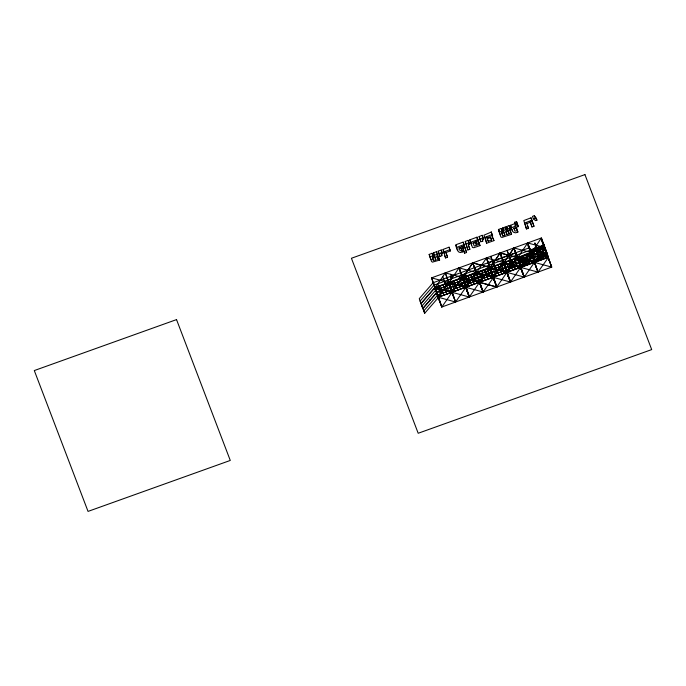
<?xml version="1.0" encoding="UTF-8"?>
<svg xmlns="http://www.w3.org/2000/svg" width="686" height="686" viewBox="0 0 686 686"><rect width="100%" height="100%" fill="white"/><g stroke="black" fill="none" stroke-linecap="round" stroke-linejoin="round"><path stroke-width="1.03" d="M437.874 259.248L436.733 255.827L437.788 255.449L436.416 251.711L433.518 252.851L435.902 259.951L433.372 260.474L432.343 257.396L433.449 257.001L433.012 255.698L430.088 256.856L431.443 261.306L432.377 262.155L439.632 260.08L438.268 256.341L436.948 256.813L437.874 259.248L439.194 258.776M433.518 252.851L435.902 259.951M442.616 253.717L441.252 249.978L438.157 251.213L439.872 256.418L441.878 255.698L441.364 254.163L442.616 253.717L442.178 252.414L439.083 253.649L439.872 256.418M483.536 239.054L482.172 235.315L479.077 236.55L480.792 241.764L482.798 241.043L482.284 239.5L483.536 239.054L483.107 237.75L480.003 238.985L480.792 241.764M510.658 225.248C510.513 229.433 513.265 234.904 517.896 232.04L517.458 230.736L514.894 231.079L513.814 228.206L518.316 226.594L516.532 221.604L514.629 222.281L515.049 223.533L510.658 225.248L511.567 228.104M433.449 257.001L432.086 253.263L429.162 254.42L430.516 258.871L431.451 259.72M462.038 250.587L460.083 250.656L459.045 247.835L464.499 245.88L463.136 242.141L456.301 244.585L455.856 245.296C456.473 248.581 457.931 254.497 462.467 251.899L461.103 248.152L458.968 247.938M456.79 247.732L455.916 244.885M469.807 239.851L472.474 247.492L473.863 247.715L480.003 245.614L478.639 241.875L477.696 241.146L478.442 240.88L477.07 237.142L469.807 239.851L471.548 245.056M429.35 301.394L430.122 299.413M434.006 289.552L434.787 287.58L544.65 247.68L548.448 257.396L537.97 272.102L503.37 262.669L492.891 277.376L486.383 257.945L504.004 262.644L510.504 282.075L493.44 277.376L489.633 267.66L524.233 277.084L544.65 247.68L551.698 267.111L441.835 307.002L434.787 287.58L420.895 303.546L424.694 313.262L438.594 297.321L448.515 282.589L483.115 292.013L472.817 262.875L462.878 277.573L469.301 297.029L434.787 287.58L438.594 297.321L455.564 302.02L471.016 279.965M450.428 250.922L449.056 247.183L443.062 249.438L445.583 257.945L447.555 257.241L445.977 252.517L450.428 250.922L449.99 249.618L443.996 251.873L443.996 253.22M500.326 234.818L498.542 229.45L501.303 228.464L502.667 232.202L501.569 232.597L502.804 235.881L504.905 235.229L502.709 227.958L505.35 227.006L506.722 230.753L505.728 231.105L506.877 234.526L509.141 233.712L507.065 227.855L506.577 228.035L507.503 230.47L508 230.29M507.503 230.47L507.391 229.047L510.024 228.104L510.453 229.407L509.561 229.733L511.55 234.312L501.878 237.45L500.789 236.867L499.305 232.168L502.229 230.899L502.667 232.202M465.245 241.438L467.869 249.961L469.85 249.25L468.264 244.525L469.456 244.105L468.092 240.366L465.245 241.438L467.869 249.961M506.577 228.035L506.457 226.612L509.089 225.668L510.453 229.407M503.498 231.045L503.644 230.393L506.285 229.45M460.76 279.811L462.253 277.607L471.102 279.939L466.137 287.288L448.515 282.589L438.037 297.295L441.75 307.036M463.307 288.317L460.263 280.54L441.835 307.002L435.336 287.58L445.265 272.874L462.801 277.607L459.08 267.857L469.387 297.004L462.878 277.573L472.731 262.901L490.267 267.626L496.69 287.091L517.184 257.653L551.698 267.111L541.4 237.965L431.537 277.864L437.711 296.318M484.556 274.949L475.981 272.616L472.011 278.499L476.067 272.591L484.831 274.949L483.381 275.48M483.038 292.047L479.317 282.298L471.771 280.197L479.24 282.332L489.804 267.6L493.603 277.315L483.038 292.047L476.53 272.616L486.554 257.885L496.69 287.091L489.633 267.66L506.705 272.359L510.418 282.1L530.921 252.671L533.545 253.383M492.891 277.376L493.517 277.341L489.718 267.626L479.788 282.332L496.767 287.057L490.353 267.6L486.468 257.919L490.181 267.66L500.12 252.954L534.72 262.386L532.816 257.524M489.804 267.6L469.301 297.029L465.588 287.288M490.267 267.626L500.205 252.928L517.733 257.653L524.233 277.084L520.52 267.343M493.44 277.376L503.37 262.669L520.983 267.369L517.107 257.687L506.62 272.385L500.12 252.954L503.918 262.669L513.857 247.972L524.155 277.118L520.434 267.369L503.455 262.644L492.968 277.341M493.517 277.341L503.455 262.644L510.504 282.075L506.783 272.325M506.62 272.385L507.254 272.359L517.107 257.687L524.233 277.084M477.971 277.444L475.981 272.616L465.502 287.314L459.003 267.892L476.616 272.591M517.184 257.653L506.705 272.359L500.205 252.928L504.004 262.644L513.934 247.938L531.47 252.671L537.97 272.102L527.671 242.955L545.198 247.68L435.336 287.58L431.537 277.864L449.064 282.589L455.564 302.02L451.851 292.279M520.434 267.369L530.921 252.671L548.448 257.396L438.037 297.295L547.9 257.396L541.4 237.965L531.47 252.671L527.671 242.955L517.733 257.653L513.934 247.938L520.357 267.403M534.171 262.386L544.65 247.68M456.85 247.329L464.062 244.576M420.081 301.103L433.981 285.179M421.984 305.956L435.884 290.032M436.69 292.459L422.799 308.4L421.161 303.521L435.07 287.606M423.879 310.818L437.779 294.894L547.642 254.969L543.844 245.254M511.585 227.683L515.983 225.968L515.563 224.716L517.458 224.039M434.452 255.286L437.351 254.146L437.788 255.449M466.18 243.873L469.018 242.801M420.895 303.546L419.266 298.659L433.158 282.718L529.292 247.809L527.903 245.365L530.93 252.697L543.286 245.288M470.742 242.287L478.005 239.577L478.442 240.88M433.972 285.144L530.107 250.244L528.717 247.8M435.876 290.007L545.739 250.107M436.682 292.433L461.404 283.455M462.321 283.129L464.148 282.46M469.644 280.463L471.102 279.939M472.388 279.468L475.218 278.439M478.802 277.144L480.715 276.449M486.125 274.486L488.038 273.791M488.869 273.482L546.553 252.542M534.325 215.696L532.439 216.373L533.365 218.808L535.595 220.635L536.958 220.146L536.032 217.711L534.325 215.696L535.252 218.131L536.958 220.146M491.227 232.074L483.956 235.195L486.657 243.23L493.946 240.615L491.939 236.044L492.599 235.812L491.227 232.074L492.599 235.812M531.17 220.146L531.787 221.767L532.396 221.552L531.024 217.814L523.804 220.558L526.479 228.961L528.46 228.249L526.582 222.976M476.77 238.711L477.507 238.445L477.07 237.142M504.802 228.67L505.788 228.318L505.35 227.006M514.68 225.128L517.39 224.159L516.532 221.604M533.365 218.808L535.252 218.131M492.162 234.509L485.079 237.287L486.657 243.23M487.051 237.793L490.396 236.601L491.536 240.023L488.192 241.215L487.266 238.779L490.61 237.588L491.536 240.023M526.882 223.525L530.415 222.255L532.002 226.98L533.974 226.277L532.713 222.496L531.787 221.767M434.975 257.516L432.446 258.039M479.565 244.31L474.249 246.077L472.963 242.844L476.461 241.592L476.796 242.578L473.014 243.35M507.065 227.855L508.215 231.276L505.951 232.091L506.877 234.526M517.896 232.04L516.532 228.292L514.397 228.807L513.72 228.284M464.808 247.252L466.566 252.517L464.594 253.22L462.836 247.955L464.808 247.252L463.873 244.816M475.149 241.798L476.084 244.233L479.008 243.187L478.639 241.875M515.795 252.945L488.286 262.798L494.786 282.229M529.541 250.244L543.295 245.322L544.684 247.766L530.93 252.697M529.712 250.553L543.466 245.622M461.618 275.232L465.4 273.877L466.549 277.041C465.314 279.082 461.764 277.238 462.664 278.13M529.884 250.862L543.638 245.931M530.055 251.162L543.818 246.24M530.235 251.47L543.989 246.54M530.407 251.779L544.161 246.849M462.055 276.544L465.837 275.189L465.4 273.877M530.578 252.088L544.332 247.157M530.758 252.388L544.513 247.466M462.321 277.093L466.111 275.729L466.549 277.041M466.266 276.312L489.993 267.754L490.216 268.355L490.027 267.806M463.487 280.197L467.269 278.842L468.418 282.015C464.894 284.244 463.367 280.977 465.237 284.887L461.524 275.146M463.925 281.509L467.706 280.154L467.269 278.842M464.199 282.057L467.981 280.703L468.418 282.015M464.379 282.701L465.845 282.1M468.144 281.277L491.871 272.719L492.094 273.32L491.922 272.839M465.168 282.812L466.814 282.22M467.638 281.92L492.042 273.182L492.702 274.915L488.989 265.173M529.532 250.219L544.675 247.74M501.663 233.214L503.97 232.794L504.905 235.229M485.422 275.24L493.603 277.315L486.503 275.455M534.428 253.614L548.448 257.396M490.353 267.6L472.817 262.875L479.24 282.332L496.853 287.031L489.718 267.626M472.774 280.437L479.866 282.298L478.262 278.447M470.828 279.939L463.282 277.839L490.207 268.32M463.196 277.864L470.742 279.965M434.787 287.58L452.314 292.305L448.515 282.589L455.564 302.02M458.119 249.867L456.996 248.692M512.596 230.024L511.79 229.115M543.046 242.887L541.657 240.434L543.295 245.322M542.48 242.878L543.869 245.339M535.595 245.339L536.992 247.8M536.178 245.374L534.78 242.895L539.685 255.029M440.789 292.639L440.738 292.382M489.873 267.48L489.675 266.914L489.83 267.36M462.141 276.741L462.364 277.376L462.132 276.741M444.494 281.74L444.296 281.251L444.434 281.732M440.678 292.382L440.858 292.845M543.029 242.827L546.828 252.542L436.956 292.433L423.065 308.374L424.694 313.262M541.906 248.684L545.704 258.39M539.162 249.678L542.96 259.394M536.409 250.673L540.208 260.388M533.665 251.676L537.464 261.383M532.439 256.555L530.921 252.671L537.97 272.102M528.169 253.666L531.976 263.381M525.425 254.66L529.223 264.376M522.681 255.664L526.479 265.379M519.928 256.658L523.735 266.374M518.239 268.372L514.44 258.656L518.153 268.398M511.696 259.651L515.495 269.366M511.61 259.677L515.409 269.392M508.866 260.68L512.742 270.361M506.199 261.649L509.998 271.356M506.114 261.675L509.912 271.39M507.254 272.359L503.37 262.669L510.418 282.1L502.315 258.493M504.502 273.354L500.703 263.638L504.424 273.388M497.873 264.667L501.758 274.349M495.215 265.636L499.014 275.352L495.129 265.662M492.385 266.665L496.261 276.347M486.974 268.629L490.85 278.31M488.106 279.313L484.307 269.598L488.02 279.339M481.855 271.596L485.362 280.308M478.811 271.587L482.61 281.303M478.734 271.622L482.532 281.337M472.731 262.901L476.53 272.616M473.323 273.585L477.122 283.301M473.237 273.611L477.036 283.327M470.57 274.58L474.369 284.296M470.493 274.614L474.292 284.321M467.749 275.609L471.625 285.29M465.082 276.578L465.837 278.516M467.363 282.409L468.881 286.294L467.277 282.435M464.997 276.604L465.76 278.55M462.801 277.607L459.003 267.892L449.064 282.589L445.265 272.874L451.765 292.305L462.253 277.607L466.137 287.288M456.756 279.596L460.555 289.312M454.012 280.591L457.811 290.307M451.268 281.594L455.067 291.31M445.771 283.584L449.57 293.299M443.027 284.587L446.826 294.303M440.275 285.582L444.074 295.297M437.531 286.577L441.33 296.292M444.459 281.62L444.657 282.143L444.391 281.612M446.054 286.259L445.857 285.736L446.123 286.268M440.463 291.533L439.057 287.674L439.194 288.266M439.28 288.274L438.937 287.391L439.057 287.854M440.515 291.962L440.738 292.562L440.601 291.97M547.985 257.37L551.698 267.111M533.974 226.277L531.779 220.06M532.002 226.98L530.124 221.715M527.534 225.814L528.46 228.249M517.39 224.159L518.316 226.594M514.629 222.281L515.983 225.968M511.55 234.312L509.372 228.121M506.457 226.612L507.391 229.047M508.215 231.276L509.141 233.712M506.285 226.903L507.22 229.338M505.788 228.318L506.722 230.753M502.709 227.958L503.644 230.393M502.538 228.241L503.464 230.676M501.878 233.446L502.804 235.881M507.065 250.433L510.787 260.183M498.542 229.45L499.477 231.885M498.379 229.733L499.305 232.168M500.403 253.683L508.523 277.247M505.016 266.562L506.328 270.01M503.104 261.752L504.416 265.199M493.02 238.179L493.946 240.615M490.773 256.35L494.486 266.099M482.181 239.414L482.798 241.043M479.077 236.55L480.003 238.985M493.054 277.315L496.853 287.031M478.073 240.752L480.003 245.614M476.178 240.958L476.796 242.578M469.456 244.105L468.092 240.366M469.85 249.25L468.289 244.928M479.403 282.272L483.115 292.013L475.981 272.616M464.499 245.88L463.136 242.141M466.566 252.517L464.173 245.691M462.21 246.334L462.836 247.955M464.594 253.22L462.192 246.403M462.467 251.899L461.103 248.152M447.555 257.241L445.677 251.968M443.062 249.438L443.996 251.873M444.648 255.509L445.583 257.945M440.952 253.263L441.878 255.698M438.157 251.213L439.083 253.649M439.632 260.08L438.268 256.341M432.643 258.253L433.578 260.697M429.162 254.42L430.088 256.856M445.891 285.83L444.948 283.241M440.309 291.421L440.566 292.107M440.343 291.524L439.332 288.703M469.387 297.004L462.33 277.573L469.301 297.029M445.566 284.639L442.787 276.552M445.548 284.604L445.789 285.282M444.717 282.598L444.965 283.275M445.763 285.213L445.977 285.839M444.528 282.04L444.751 282.666M440.421 291.43L440.661 292.116M439.134 288.12L439.374 288.806M543.303 242.827L549.803 262.258M532.396 221.552L531.959 220.249L524.739 222.993L526.479 228.961M531.024 217.814L531.461 219.117M529.566 247.809L536.066 267.24M516.532 228.292L516.97 229.604M509.089 225.668L509.527 226.972M515.838 252.8L522.338 272.231M515.752 252.825L522.252 272.256M501.303 228.464L501.74 229.767M510.504 259.445L513.205 267.514L509.192 255.998M508.66 254.609L511.362 262.678L507.348 251.162M502.101 257.782L508.6 277.213M491.751 234.38L492.702 237.227M486.691 237.073L488.192 241.215M494.212 265.362L496.904 273.431L492.891 261.915M492.359 260.509L495.052 268.578L491.039 257.061M482.172 235.315L482.61 236.619M488.449 262.747L494.872 282.203M475.664 242.981L476.084 244.233M474.721 267.729L477.696 276.638M478.288 278.413L481.22 287.16L478.211 278.447M474.635 267.763L477.885 277.47M460.983 272.719L467.483 292.142L460.898 272.745M459.594 276.741L460.255 278.722M449.056 247.183L449.493 248.486M450.599 274.314L451.577 277.23M441.252 249.978L441.69 251.282M447.169 277.736L453.669 297.158M436.416 251.711L436.853 253.014M432.086 253.263L432.523 254.566M437.814 283.901L439.229 288.129M433.432 282.718L439.932 302.149M453.738 281.303A1.098 0.78 -18.5 0 1 454.081 282.409A1.098 0.78 -18.5 0 1 452.511 282.804A1.098 0.78 -18.5 0 1 452.443 281.637M461.918 282.992A0.952 0.677 -18.5 0 1 462.81 283.721A0.952 0.677 -18.5 0 1 461.455 284.356A0.952 0.677 -18.5 0 1 461.258 283.292M518.445 258.468C522.072 265.799 525.879 251.736 518.445 258.468M519.791 263.304C523.409 270.627 527.217 256.573 519.791 263.304M523.152 256.084C526.771 263.407 530.587 249.352 523.152 256.084M524.97 262.146C528.589 269.469 532.396 255.415 524.97 262.146M529.095 255.226C532.713 262.549 536.529 248.495 529.095 255.226M530.055 259.051C533.674 266.382 537.481 252.319 530.055 259.051M533.013 251.985C536.632 259.317 540.448 245.254 533.013 251.985M537.464 257.602C541.082 264.933 544.898 250.87 537.464 257.602M539.145 249.755C542.763 257.087 546.579 243.024 539.145 249.755M541.005 254.635C544.624 261.958 548.44 247.903 541.005 254.635M518.565 258.236C520.82 265.988 526.788 252.234 518.565 258.236M519.902 263.072C522.166 270.816 528.126 257.061 519.902 263.072M523.272 255.852C525.527 263.596 531.496 249.85 523.272 255.852M525.082 261.915C527.337 269.658 533.305 255.912 525.082 261.915M529.215 254.995C531.47 262.738 537.43 248.992 529.215 254.995M530.167 258.819C532.422 266.562 538.39 252.817 530.167 258.819M533.133 251.753C535.389 259.497 541.348 245.751 533.133 251.753M539.265 249.524C541.52 257.276 547.488 243.521 539.265 249.524M537.584 257.37C539.839 265.122 545.799 251.368 537.584 257.37M541.125 254.403C543.381 262.146 549.34 248.392 541.125 254.403M176.534 319.599L34.3 370.56L88.04 511.404L230.273 460.443L176.534 319.599M584.935 174.596L351.429 258.262L418.194 433.26L651.7 349.594L584.935 174.596M491.579 271.982L464.173 282.186L464.019 281.74L464.216 282.255L491.742 272.393L491.545 271.879L491.768 272.479L491.579 271.982M451.062 278.053A1.098 0.78 -18.5 0 0 452.666 277.11A1.098 0.78 -18.5 0 0 451.054 276.664A1.098 0.78 -18.5 0 0 451.062 278.053M459.586 278.773A0.952 0.677 -18.5 0 0 460.975 277.95A0.952 0.677 -18.5 0 0 459.586 277.573A0.952 0.677 -18.5 0 0 459.586 278.773M519.791 261.014A2.41 1.724 -18.5 0 0 523.315 258.931A2.41 1.724 -18.5 0 0 519.782 257.953A2.41 1.724 -18.5 0 0 519.791 261.014M519.731 260.02A2.049 1.458 -18.5 0 0 522.715 258.253A2.049 1.458 -18.5 0 0 519.722 257.43A2.049 1.458 -18.5 0 0 519.731 260.02M524.43 257.636A2.049 1.458 -18.5 0 0 527.423 255.869A2.049 1.458 -18.5 0 0 524.43 255.046A2.049 1.458 -18.5 0 0 524.43 257.636M524.498 258.622A2.41 1.724 -18.5 0 0 528.023 256.538A2.41 1.724 -18.5 0 0 524.49 255.569A2.41 1.724 -18.5 0 0 524.498 258.622M530.441 257.765A2.41 1.724 -18.5 0 0 533.965 255.689A2.41 1.724 -18.5 0 0 530.432 254.712A2.41 1.724 -18.5 0 0 530.441 257.765M530.372 256.778A2.049 1.458 -18.5 0 0 533.365 255.012A2.049 1.458 -18.5 0 0 530.364 254.189A2.049 1.458 -18.5 0 0 530.372 256.778M521.137 265.842A2.41 1.724 -18.5 0 0 524.653 263.758A2.41 1.724 -18.5 0 0 521.128 262.789A2.41 1.724 -18.5 0 0 521.137 265.842M531.333 260.603A2.049 1.458 -18.5 0 0 534.317 258.836A2.049 1.458 -18.5 0 0 531.324 258.013A2.049 1.458 -18.5 0 0 531.333 260.603M526.248 263.698A2.049 1.458 -18.5 0 0 529.232 261.932A2.049 1.458 -18.5 0 0 526.239 261.109A2.049 1.458 -18.5 0 0 526.248 263.698M526.308 264.685A2.41 1.724 -18.5 0 0 529.832 262.609A2.41 1.724 -18.5 0 0 526.299 261.632A2.41 1.724 -18.5 0 0 526.308 264.685M531.393 261.589A2.41 1.724 -18.5 0 0 534.917 259.514A2.41 1.724 -18.5 0 0 531.384 258.536A2.41 1.724 -18.5 0 0 531.393 261.589M521.068 264.856A2.049 1.458 -18.5 0 0 524.053 263.09A2.049 1.458 -18.5 0 0 521.06 262.258A2.049 1.458 -18.5 0 0 521.068 264.856M534.36 254.523A2.41 1.724 -18.5 0 0 537.884 252.448A2.41 1.724 -18.5 0 0 534.351 251.47A2.41 1.724 -18.5 0 0 534.36 254.523M534.291 253.537A2.049 1.458 -18.5 0 0 537.284 251.771A2.049 1.458 -18.5 0 0 534.283 250.947A2.049 1.458 -18.5 0 0 534.291 253.537M538.81 260.148A2.41 1.724 -18.5 0 0 542.334 258.065A2.41 1.724 -18.5 0 0 538.802 257.087A2.41 1.724 -18.5 0 0 538.81 260.148M538.742 259.154A2.049 1.458 -18.5 0 0 541.734 257.387A2.049 1.458 -18.5 0 0 538.733 256.564A2.049 1.458 -18.5 0 0 538.742 259.154M542.352 257.173A2.41 1.724 -18.5 0 0 545.876 255.089A2.41 1.724 -18.5 0 0 542.343 254.12A2.41 1.724 -18.5 0 0 542.352 257.173M542.283 256.187A2.049 1.458 -18.5 0 0 545.276 254.42A2.049 1.458 -18.5 0 0 542.274 253.588A2.049 1.458 -18.5 0 0 542.283 256.187M540.422 251.308A2.049 1.458 -18.5 0 0 543.415 249.55A2.049 1.458 -18.5 0 0 540.422 248.718A2.049 1.458 -18.5 0 0 540.422 251.308M540.491 252.302A2.41 1.724 -18.5 0 0 544.015 250.219A2.41 1.724 -18.5 0 0 540.482 249.241A2.41 1.724 -18.5 0 0 540.491 252.302"/></g></svg>
